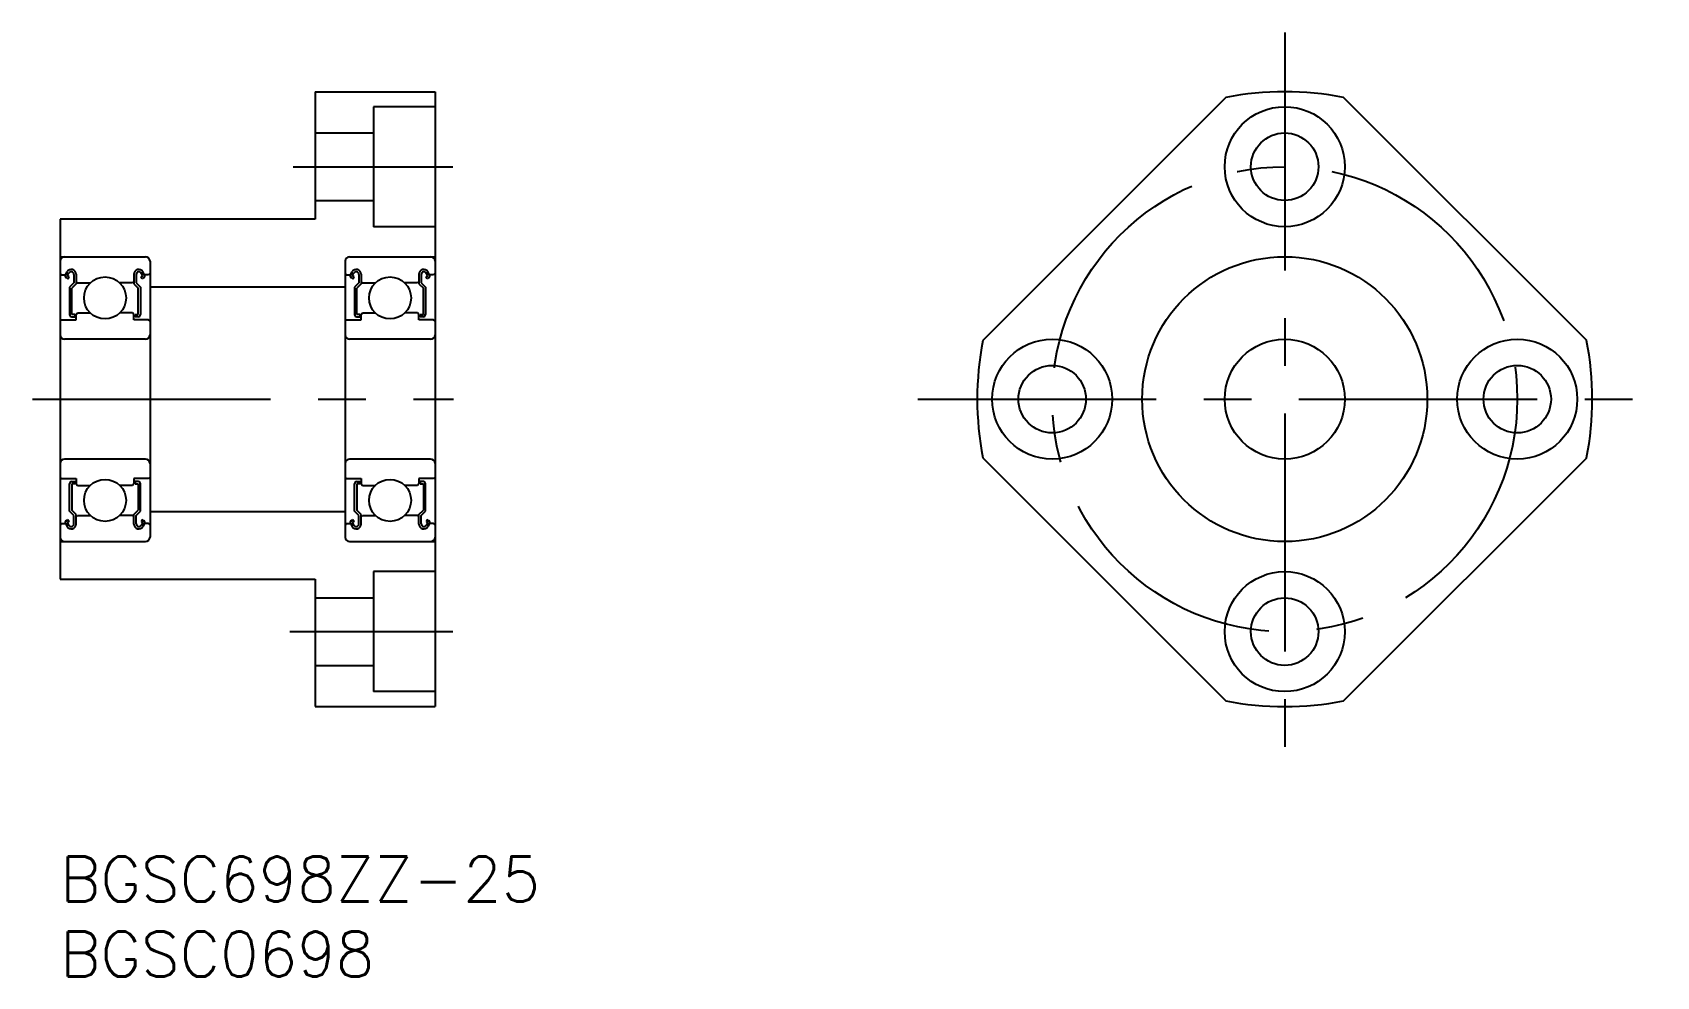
# Model space of a CAD drawing. Extents: x -2 to 106, y -8 to 55.
import ezdxf

# ---------------------------------------------------------------- set-up
doc = ezdxf.new("R2010")
doc.units = 0
doc.header["$LTSCALE"] = 0.5
doc.linetypes.add('CENTER', pattern=[50.8, 31.75, -6.35, 6.35, -6.35])
for name, color, linetype in [('MSM_CENTER', 1, 'CENTER'), ('MSM_CONTINUOUS', 7, 'CONTINUOUS'), ('MSM_PART_NUMBER', 7, 'CONTINUOUS')]:
    doc.layers.add(name, color=color, linetype=linetype)
doc.styles.get("Standard").update_dxf_attribs({"font": 'txt.shx', "height": 3, "bigfont": 'bigfont.shx'})

# ---------------------------------------------------------------- blocks, each defined once
blk = doc.blocks.new('*U1')
at = {"layer": 'MSM_PART_NUMBER'}
blk.add_text('BGSC698ZZ-25', height=3, dxfattribs=at).set_placement((0, -3))
blk = doc.blocks.new('*U2')
at = {"layer": 'MSM_PART_NUMBER'}
blk.add_text('BGSC0698', height=3, dxfattribs=at).set_placement((0, -8))

msp = doc.modelspace()

# ---------------------------------------------------------------- linework, layer by layer
at = {"layer": 'MSM_CENTER'}
for p, q in [((81.64, 54.95), (81.64, 5.72)), ((15.55, 46), (26.18, 46)), ((-1.84, 30.5), (26.24, 30.5)), ((57.19, 30.5), (106.42, 30.5)), ((15.32, 15), (26.18, 15))]:
    msp.add_line(p, q, dxfattribs=at)
msp.add_circle((81.64, 30.5), 15.5, dxfattribs=at)
at = {"layer": 'MSM_CONTINUOUS'}
for p, q in [((17, 51), (25, 51)), ((17, 51), (17, 42.5)), ((25, 51), (25, 10)), ((20.9, 50), (20.9, 42)), ((25, 50), (20.9, 50)), ((77.72, 50.62), (61.52, 34.42)), ((101.77, 34.42), (85.56, 50.62)), ((17, 48.25), (20.9, 48.25)), ((17, 43.75), (20.9, 43.75)), ((0, 42.5), (0, 18.5)), ((17, 42.5), (0, 42.5)), ((25, 42), (20.9, 42)), ((0, 40), (5.7, 40)), ((0.36, 38.8), (0.47, 39)), ((5.64, 38.8), (5.53, 39)), ((6, 39.7), (6, 21.3)), ((19, 39.7), (19, 21.3)), ((19.3, 40), (25, 40)), ((19.36, 38.8), (19.47, 39)), ((24.64, 38.8), (24.53, 39)), ((0, 38.9), (0.1, 38.8)), ((0.1, 38.8), (0.36, 38.8)), ((0.41, 38.61), (0.53, 38.53)), ((0.48, 38.73), (0.59, 38.92)), ((0.6, 38.66), (0.48, 38.73)), ((0.53, 38.53), (0.6, 38.66)), ((0.92, 38.25), (0.64, 37.97)), ((0.64, 37.97), (0.64, 36.14)), ((1.07, 38.19), (0.78, 37.91)), ((0.78, 36.14), (0.78, 37.91)), ((0.92, 38.82), (0.92, 38.25)), ((1.07, 38.83), (1.07, 38.19)), ((1.07, 38.35), (1.17, 38.25)), ((1.17, 38.25), (2.02, 38.25)), ((4.83, 38.25), (3.98, 38.25)), ((4.93, 38.35), (4.83, 38.25)), ((4.93, 38.83), (4.93, 38.19)), ((4.93, 38.19), (5.22, 37.91)), ((5.08, 38.82), (5.08, 38.25)), ((5.08, 38.25), (5.36, 37.97)), ((5.22, 36.14), (5.22, 37.91)), ((5.36, 37.97), (5.36, 36.14)), ((5.4, 38.66), (5.52, 38.73)), ((5.47, 38.53), (5.4, 38.66)), ((5.52, 38.73), (5.41, 38.92)), ((5.59, 38.61), (5.47, 38.53)), ((5.9, 38.8), (5.64, 38.8)), ((6, 38.9), (5.9, 38.8)), ((6, 38), (19, 38)), ((19, 38.9), (19.1, 38.8)), ((19.1, 38.8), (19.36, 38.8)), ((19.41, 38.61), (19.53, 38.53)), ((19.48, 38.73), (19.59, 38.92)), ((19.6, 38.66), (19.48, 38.73)), ((19.53, 38.53), (19.6, 38.66)), ((19.92, 38.25), (19.64, 37.97)), ((19.64, 37.97), (19.64, 36.14)), ((20.07, 38.19), (19.78, 37.91)), ((19.78, 36.14), (19.78, 37.91)), ((19.92, 38.82), (19.92, 38.25)), ((20.07, 38.83), (20.07, 38.19)), ((20.07, 38.35), (20.17, 38.25)), ((20.17, 38.25), (21.02, 38.25)), ((23.83, 38.25), (22.98, 38.25)), ((23.93, 38.35), (23.83, 38.25)), ((23.93, 38.83), (23.93, 38.19)), ((23.93, 38.19), (24.22, 37.91)), ((24.08, 38.82), (24.08, 38.25)), ((24.08, 38.25), (24.36, 37.97)), ((24.22, 36.14), (24.22, 37.91)), ((24.36, 37.97), (24.36, 36.14)), ((24.4, 38.66), (24.52, 38.73)), ((24.47, 38.53), (24.4, 38.66)), ((24.52, 38.73), (24.41, 38.92)), ((24.59, 38.61), (24.47, 38.53)), ((24.9, 38.8), (24.64, 38.8)), ((25, 38.9), (24.9, 38.8)), ((0, 35.7), (0.1, 35.8)), ((0.1, 35.8), (1.07, 35.8)), ((1, 36.14), (0.78, 36.14)), ((0.78, 36), (1, 36)), ((1, 36), (1, 36.14)), ((1.07, 36.15), (1.17, 36.25)), ((1.07, 35.8), (1.07, 36.15)), ((1.17, 36.25), (2.02, 36.25)), ((4.83, 36.25), (3.98, 36.25)), ((4.93, 36.15), (4.83, 36.25)), ((4.93, 35.8), (4.93, 36.15)), ((5.9, 35.8), (4.93, 35.8)), ((5, 36.14), (5.22, 36.14)), ((5, 36), (5, 36.14)), ((5.22, 36), (5, 36)), ((6, 35.7), (5.9, 35.8)), ((19, 35.7), (19.1, 35.8)), ((19.1, 35.8), (20.07, 35.8)), ((20, 36.14), (19.78, 36.14)), ((19.78, 36), (20, 36)), ((20, 36), (20, 36.14)), ((20.07, 36.15), (20.17, 36.25)), ((20.07, 35.8), (20.07, 36.15)), ((20.17, 36.25), (21.02, 36.25)), ((23.83, 36.25), (22.98, 36.25)), ((23.93, 36.15), (23.83, 36.25)), ((23.93, 35.8), (23.93, 36.15)), ((24.9, 35.8), (23.93, 35.8)), ((24, 36.14), (24.22, 36.14)), ((24, 36), (24, 36.14)), ((24.22, 36), (24, 36)), ((25, 35.7), (24.9, 35.8)), ((5.7, 34.5), (0.3, 34.5)), ((24.7, 34.5), (19.3, 34.5)), ((5.7, 26.5), (0.3, 26.5)), ((24.7, 26.5), (19.3, 26.5)), ((61.52, 26.58), (77.72, 10.38)), ((85.56, 10.38), (101.77, 26.58)), ((0, 25.3), (0.1, 25.2)), ((0.1, 25.2), (1.07, 25.2)), ((0.78, 25), (1, 25)), ((1, 25), (1, 24.86)), ((1.07, 25.2), (1.07, 24.85)), ((5.9, 25.2), (4.93, 25.2)), ((4.93, 25.2), (4.93, 24.85)), ((5.22, 25), (5, 25)), ((5, 25), (5, 24.86)), ((6, 25.3), (5.9, 25.2)), ((19, 25.3), (19.1, 25.2)), ((19.1, 25.2), (20.07, 25.2)), ((19.78, 25), (20, 25)), ((20, 25), (20, 24.86)), ((20.07, 25.2), (20.07, 24.85)), ((24.9, 25.2), (23.93, 25.2)), ((23.93, 25.2), (23.93, 24.85)), ((24.22, 25), (24, 25)), ((24, 25), (24, 24.86)), ((25, 25.3), (24.9, 25.2)), ((0.64, 23.03), (0.64, 24.86)), ((0.78, 24.86), (0.78, 23.09)), ((1, 24.86), (0.78, 24.86)), ((1.07, 24.85), (1.17, 24.75)), ((1.17, 24.75), (2.02, 24.75)), ((4.83, 24.75), (3.98, 24.75)), ((4.93, 24.85), (4.83, 24.75)), ((5, 24.86), (5.22, 24.86)), ((5.22, 24.86), (5.22, 23.09)), ((5.36, 23.03), (5.36, 24.86)), ((19.64, 23.03), (19.64, 24.86)), ((19.78, 24.86), (19.78, 23.09)), ((20, 24.86), (19.78, 24.86)), ((20.07, 24.85), (20.17, 24.75)), ((20.17, 24.75), (21.02, 24.75)), ((23.83, 24.75), (22.98, 24.75)), ((23.93, 24.85), (23.83, 24.75)), ((24, 24.86), (24.22, 24.86)), ((24.22, 24.86), (24.22, 23.09)), ((24.36, 23.03), (24.36, 24.86)), ((0.92, 22.75), (0.64, 23.03)), ((1.07, 22.81), (0.78, 23.09)), ((0.92, 22.18), (0.92, 22.75)), ((1.07, 22.17), (1.07, 22.81)), ((1.07, 22.65), (1.17, 22.75)), ((1.17, 22.75), (2.02, 22.75)), ((4.83, 22.75), (3.98, 22.75)), ((4.93, 22.65), (4.83, 22.75)), ((4.93, 22.81), (5.22, 23.09)), ((4.93, 22.17), (4.93, 22.81)), ((5.08, 22.75), (5.36, 23.03)), ((5.08, 22.18), (5.08, 22.75)), ((6, 23), (19, 23)), ((19.92, 22.75), (19.64, 23.03)), ((20.07, 22.81), (19.78, 23.09)), ((19.92, 22.18), (19.92, 22.75)), ((20.07, 22.17), (20.07, 22.81)), ((20.07, 22.65), (20.17, 22.75)), ((20.17, 22.75), (21.02, 22.75)), ((23.83, 22.75), (22.98, 22.75)), ((23.93, 22.65), (23.83, 22.75)), ((23.93, 22.81), (24.22, 23.09)), ((23.93, 22.17), (23.93, 22.81)), ((24.08, 22.75), (24.36, 23.03)), ((24.08, 22.18), (24.08, 22.75)), ((0, 22.1), (0.1, 22.2)), ((0.1, 22.2), (0.36, 22.2)), ((0.36, 22.2), (0.47, 22)), ((0.41, 22.39), (0.53, 22.47)), ((0.6, 22.34), (0.48, 22.27)), ((0.48, 22.27), (0.59, 22.08)), ((0.53, 22.47), (0.6, 22.34)), ((5.47, 22.47), (5.4, 22.34)), ((5.4, 22.34), (5.52, 22.27)), ((5.52, 22.27), (5.41, 22.08)), ((5.59, 22.39), (5.47, 22.47)), ((5.64, 22.2), (5.53, 22)), ((5.9, 22.2), (5.64, 22.2)), ((6, 22.1), (5.9, 22.2)), ((19, 22.1), (19.1, 22.2)), ((19.1, 22.2), (19.36, 22.2)), ((19.36, 22.2), (19.47, 22)), ((19.41, 22.39), (19.53, 22.47)), ((19.6, 22.34), (19.48, 22.27)), ((19.48, 22.27), (19.59, 22.08)), ((19.53, 22.47), (19.6, 22.34)), ((24.47, 22.47), (24.4, 22.34)), ((24.4, 22.34), (24.52, 22.27)), ((24.52, 22.27), (24.41, 22.08)), ((24.59, 22.39), (24.47, 22.47)), ((24.64, 22.2), (24.53, 22)), ((24.9, 22.2), (24.64, 22.2)), ((25, 22.1), (24.9, 22.2)), ((0, 21), (5.7, 21)), ((19.3, 21), (25, 21)), ((0, 18.5), (17, 18.5)), ((17, 18.5), (17, 10)), ((20.9, 19), (20.9, 11)), ((25, 19), (20.9, 19)), ((17, 17.25), (20.9, 17.25)), ((17, 12.75), (20.9, 12.75)), ((25, 11), (20.9, 11)), ((17, 10), (25, 10))]:
    msp.add_line(p, q, dxfattribs=at)
for centre, radius in [((81.64, 46), 4), ((81.64, 46), 2.25), ((81.64, 30.5), 9.5), ((3, 37.25), 1.4), ((22, 37.25), 1.4), ((66.14, 30.5), 4), ((81.64, 30.5), 4), ((97.14, 30.5), 4), ((66.14, 30.5), 2.25), ((97.14, 30.5), 2.25), ((3, 23.75), 1.4), ((22, 23.75), 1.4), ((81.64, 15), 4), ((81.64, 15), 2.25)]:
    msp.add_circle(centre, radius, dxfattribs=at)
for centre, radius, start, end in [((81.64, 30.5), 20.5, 78.9764, 101.0236), ((0.3, 39.7), 0.3, 90, 180), ((0.75, 38.83), 0.32, 0, 149.3816), ((0.74, 38.82), 0.18, 0, 149.3791), ((5.25, 38.83), 0.32, 30.6184, 180), ((5.26, 38.82), 0.18, 30.6209, 180), ((5.7, 39.7), 0.3, 0, 90), ((19.3, 39.7), 0.3, 90, 180), ((19.75, 38.83), 0.32, 0, 149.3816), ((19.74, 38.82), 0.18, 0, 149.3791), ((24.25, 38.83), 0.32, 30.6184, 180), ((24.26, 38.82), 0.18, 30.6209, 180), ((24.7, 39.7), 0.3, 0, 90), ((0.48, 38.73), 0.14, 149.3816, 239.9973), ((5.52, 38.73), 0.14, 300.0027, 30.6184), ((19.48, 38.73), 0.14, 149.3816, 239.9973), ((24.52, 38.73), 0.14, 300.0027, 30.6184), ((0.78, 36.14), 0.14, 180, 270), ((5.22, 36.14), 0.14, 270, 0), ((19.78, 36.14), 0.14, 180, 270), ((24.22, 36.14), 0.14, 270, 0), ((0.3, 34.8), 0.3, 180, 270), ((5.7, 34.8), 0.3, 270, 0), ((19.3, 34.8), 0.3, 180, 270), ((24.7, 34.8), 0.3, 270, 0), ((81.64, 30.5), 20.5, 168.9764, 191.0236), ((81.64, 30.5), 20.5, 348.9764, 11.0236), ((0.3, 26.2), 0.3, 90, 180), ((5.7, 26.2), 0.3, 0, 90), ((19.3, 26.2), 0.3, 90, 180), ((24.7, 26.2), 0.3, 0, 90), ((0.78, 24.86), 0.14, 90, 180), ((5.22, 24.86), 0.14, 0, 90), ((19.78, 24.86), 0.14, 90, 180), ((24.22, 24.86), 0.14, 0, 90), ((0.48, 22.27), 0.14, 120.0027, 210.6184), ((0.75, 22.17), 0.32, 210.6184, 0), ((0.74, 22.18), 0.18, 210.6209, 0), ((5.25, 22.17), 0.32, 180, 329.3816), ((5.26, 22.18), 0.18, 180, 329.3791), ((5.52, 22.27), 0.14, 329.3816, 59.9973), ((19.48, 22.27), 0.14, 120.0027, 210.6184), ((19.75, 22.17), 0.32, 210.6184, 0), ((19.74, 22.18), 0.18, 210.6209, 0), ((24.25, 22.17), 0.32, 180, 329.3816), ((24.26, 22.18), 0.18, 180, 329.3791), ((24.52, 22.27), 0.14, 329.3816, 59.9973), ((0.3, 21.3), 0.3, 180, 270), ((5.7, 21.3), 0.3, 270, 0), ((19.3, 21.3), 0.3, 180, 270), ((24.7, 21.3), 0.3, 270, 0), ((81.64, 30.5), 20.5, 258.9764, 281.0236)]:
    msp.add_arc(centre, radius, start, end, dxfattribs=at)

# ---------------------------------------------------------------- block references
for name in ['*U1', '*U2']:
    msp.add_blockref(name, (0, 0), dxfattribs=at)

doc.saveas('drawing.dxf')
